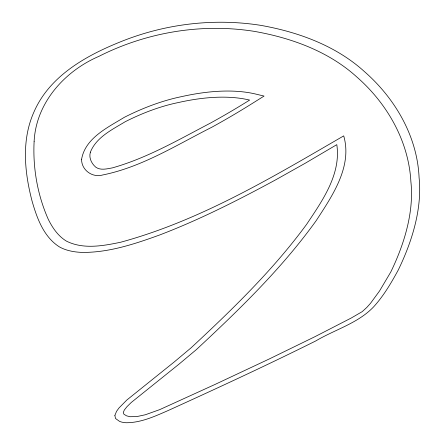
<?xml version="1.0" encoding="UTF-8"?>
<svg xmlns="http://www.w3.org/2000/svg" width="445" height="445" viewBox="0 0 445 445"><rect width="100%" height="100%" fill="white"/><g stroke="black" fill="none" stroke-linecap="round" stroke-linejoin="round"><path stroke-width="0.67" d="M81.607 159.238C81.302 170.057 92.521 178.067 102.795 174.952C141.966 167.047 176.57 144.998 211.814 127.237A370.83 169.701 -31.7 0 0 251.965 103.657L264.057 96.076L255.925 94.112A209.334 95.797 -31.7 0 0 181.338 96.682A133.294 60.998 -31.7 0 0 124.311 117.33C107.74 127.481 85.234 138.067 81.607 159.238M114.877 415.435L115.511 418.495L119.516 421.348A41.035 18.779 -31.7 0 0 126.18 422.739C140.987 422.767 154.832 416.325 168.143 410.535C217.666 388.018 267.061 365.195 315.761 340.942C334.863 329.6 357.875 323.348 373.544 306.944C383.534 296.014 391.105 283.154 398.164 270.21A400.077 183.084 -31.7 0 0 419.09 177.689C417.332 136.281 394.938 98.15 364.149 71.345A627.812 287.303 -31.7 0 0 260.192 25.259C212.749 17.911 163.493 24.113 119.138 42.375C84.845 56.265 49.2 76.612 33.881 112.157C21.382 140.169 24.481 171.97 32.012 200.873C36.885 217.955 43.56 236.679 59.207 246.769A113.291 51.843 -31.7 0 0 82.553 252.421C109.097 252.56 134.696 243.982 159.382 235.082C199.605 219.73 238.075 200.206 275.889 179.719L305.42 163.131L336.804 144.647C341.226 174.295 322.224 200.912 306.649 224.291C273.224 269.887 232.418 309.409 191.133 347.784L174.251 361.946L126.742 400.099L118.926 408.043L116.546 411.341L114.877 415.435M34.12 141.521C32.752 167.932 37.497 194.949 48.21 219.163C52.438 227.768 58.089 236.095 66.455 241.14C83.31 249.567 102.984 245.901 120.601 242.252C200.662 220.453 272.451 177.21 343.718 135.881C352.601 166.664 332.131 196.095 316.173 220.681C281.807 268.502 239.26 309.681 196.29 349.67L179.001 364.144L131.236 402.497L126.964 406.685L124.311 410.04L123.287 412.554L123.91 414.212L126.575 415.841L130.04 416.715L136.76 416.598L145.331 414.762L159.694 409.639L214.924 384.486L269.481 358.859L314.977 336.67L351.266 318.003L362.236 311.628L366.797 307.451L370.513 303.306L379.563 290.947L390.799 271.978A390.827 178.851 -31.7 0 0 410.885 181.677C408.677 140.948 386.983 103.257 356.595 76.796A618.378 282.981 -31.7 0 0 254.167 31.339C201.429 23.012 146.45 32.296 98.885 56.365C64.547 71.139 35.973 102.951 34.12 141.521M90.357 152.229C88.677 157.808 91.531 163.582 95.77 167.181C100.609 170.63 107.011 168.822 112.374 167.882C147.139 158.086 178.679 139.674 210.496 123.059A361.312 165.345 -31.7 0 0 249.617 100.086A199.994 91.52 -31.7 0 0 178.234 102.573A123.955 56.726 -31.7 0 0 125.084 121.791C112.123 129.667 96.242 137.255 90.357 152.229"/></g></svg>
